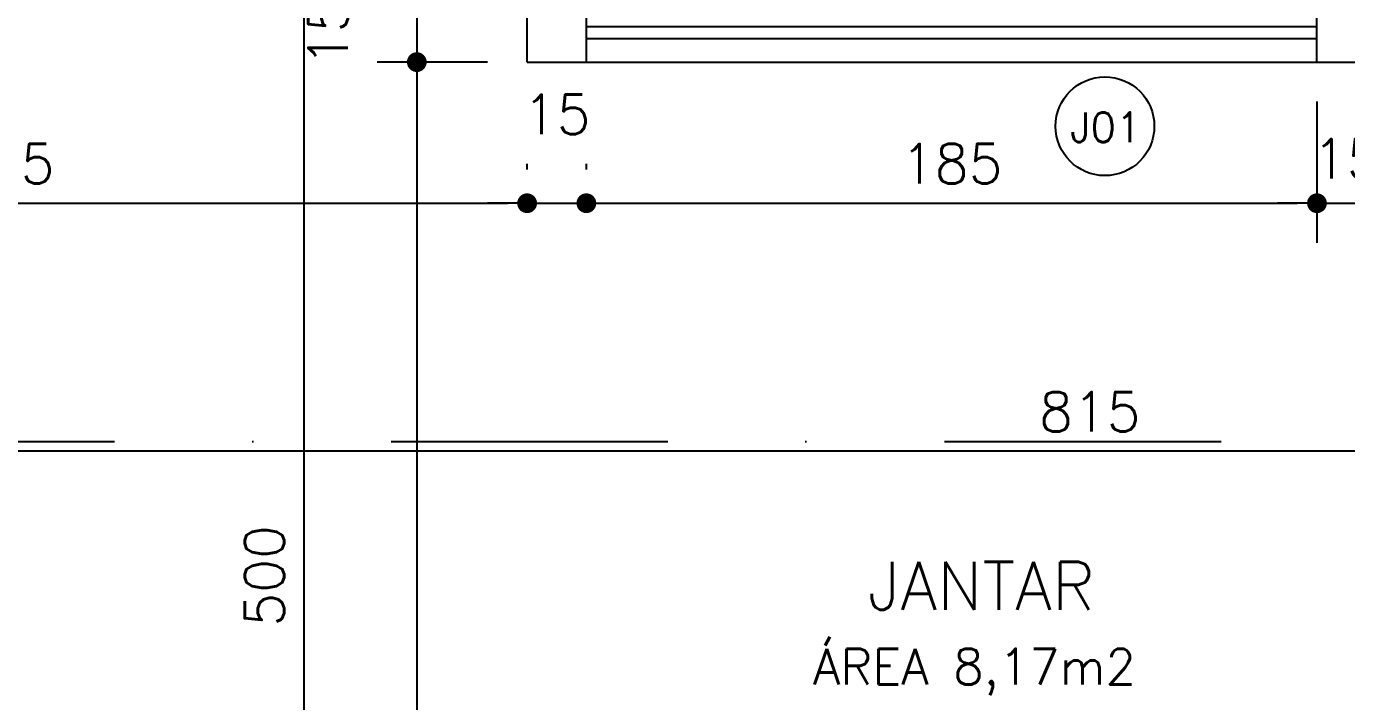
# Model space of a CAD drawing. Header units: inches. Extents: x 580771 to 672494, y 7715997 to 7829530.
# Drawn here: x 653851 to 654185.2, y 7727901.8 to 7728072.6 of the extents above; entities that cross this region are included whole.
import ezdxf

# ---------------------------------------------------------------- set-up
doc = ezdxf.new("R2010")
doc.units = ezdxf.units.IN
doc.header["$MEASUREMENT"] = 0
doc.header["$PDMODE"] = 2
doc.linetypes.add('DASHDOTX2', pattern=[2, 1, -0.5, 0, -0.5])
for name, color, linetype in [('02', 2, 'Continuous'), ('04', 4, 'Continuous'), ('1-ARQ-2', 2, 'Continuous'), ('1-ARQ-A', 1, 'Continuous'), ('Layer3', 3, 'Continuous'), ('NIVEL', 2, 'Continuous'), ('parede', 6, 'Continuous'), ('SIMBOLOS', 2, 'Continuous'), ('VEGETAÇÃO1', 96, 'Continuous')]:
    doc.layers.add(name, color=color, linetype=linetype)
doc.styles.add('R80E50', font='romans.shx', dxfattribs={"height": 10})
doc.styles.add('ROMANS', font='romans', dxfattribs={"height": 0.2})
doc.dimstyles.new('ARQ50', dxfattribs={"dimscale": 50, "dimtxt": 10, "dimasz": 0.1, "dimexe": 0.2, "dimexo": 0.2, "dimgap": 0.1, "dimtad": 1, "dimdec": 0, "dimzin": 12, "dimdsep": 46, "dimtxsty": 'R80E50', "dimblk1": 'DOT', "dimblk2": 'DOT', "dimsah": 1, "dimcen": 0.4, "dimclrd": 15, "dimclre": 15, "dimclrt": 3, "dimadec": 0, "dimazin": 0, "dimtfac": 1, "dimtdec": 0, "dimtmove": 2, "dimatfit": 3, "dimldrblk": 'DOT', "dimfxl": 0.2, "dimtolj": 1, "dimtzin": 12, "dimarcsym": 0})

# ---------------------------------------------------------------- blocks, each defined once
blk = doc.blocks.new('_DOT')
at = {"color": 0, "linetype": 'ByBlock'}
blk.add_line((-0.5, 0), (-1, 0), dxfattribs=at)
at = {"color": 0, "linetype": 'ByBlock', "const_width": 0.5}
blk.add_lwpolyline([(-0.25, 0, 1), (0.25, 0, 1)], format="xyb", close=True, dxfattribs=at)
blk = doc.blocks.new('*D1155')
at = {"color": 15, "lineweight": -2, "transparency": 16777216}
for p, q in [((653712.74, 7727948.61), (653712.74, 7727975.13)), ((654527.74, 7727948.61), (654527.74, 7727975.13)), ((654522.74, 7727965.13), (653717.74, 7727965.13))]:
    blk.add_line(p, q, dxfattribs=at)
at = {"layer": 'Defpoints', "color": 0, "transparency": 16777216}
for p in [(653712.74, 7727965.13), (653712.74, 7727938.61), (654527.74, 7727938.61)]:
    blk.add_point(p, dxfattribs=at)
at = {"color": 15, "lineweight": -2, "transparency": 16777216, "xscale": 5, "yscale": 5, "zscale": 5, "rotation": 180}
blk.add_blockref('_DOT', (653712.74, 7727965.13), dxfattribs=at)
at = {"color": 15, "lineweight": -2, "transparency": 16777216, "xscale": 5, "yscale": 5, "zscale": 5}
blk.add_blockref('_DOT', (654527.74, 7727965.13), dxfattribs=at)
at = {"color": 3, "transparency": 16777216, "insert": (654120.24, 7727975.13), "char_height": 10, "attachment_point": 5, "style": 'R80E50'}
blk.add_mtext('\\A1;815', dxfattribs=at)
blk = doc.blocks.new('*D1163')
at = {"layer": 'Defpoints', "color": 0, "transparency": 16777216}
for p in [(653977.74, 7728027.9), (653977.74, 7728026.44), (653712.74, 7727996.44)]:
    blk.add_point(p, dxfattribs=at)
at = {"layer": 'NIVEL', "color": 15, "lineweight": -2, "transparency": 16777216}
for p, q in [((653712.74, 7728006.44), (653712.74, 7728037.9)), ((653977.74, 7728036.44), (653977.74, 7728037.9)), ((653717.74, 7728027.9), (653972.74, 7728027.9))]:
    blk.add_line(p, q, dxfattribs=at)
at = {"layer": 'NIVEL', "color": 15, "lineweight": -2, "transparency": 16777216, "xscale": 5, "yscale": 5, "zscale": 5, "rotation": 180}
blk.add_blockref('_DOT', (653712.74, 7728027.9), dxfattribs=at)
at = {"layer": 'NIVEL', "color": 15, "lineweight": -2, "transparency": 16777216, "xscale": 5, "yscale": 5, "zscale": 5}
blk.add_blockref('_DOT', (653977.74, 7728027.9), dxfattribs=at)
at = {"layer": 'NIVEL', "color": 3, "transparency": 16777216, "insert": (653845.24, 7728037.9), "char_height": 10, "attachment_point": 5, "style": 'R80E50'}
blk.add_mtext('\\A1;265', dxfattribs=at)
blk = doc.blocks.new('*D1164')
at = {"layer": 'Defpoints', "color": 0, "transparency": 16777216}
for p in [(653992.74, 7728027.9), (653977.74, 7728026.44), (653992.74, 7728026.44)]:
    blk.add_point(p, dxfattribs=at)
at = {"layer": 'NIVEL', "color": 15, "lineweight": -2, "transparency": 16777216}
for p, q in [((653977.74, 7728036.44), (653977.74, 7728037.9)), ((653992.74, 7728036.44), (653992.74, 7728037.9)), ((653972.74, 7728027.9), (653967.74, 7728027.9)), ((653977.74, 7728027.9), (653992.74, 7728027.9)), ((653997.74, 7728027.9), (654002.74, 7728027.9))]:
    blk.add_line(p, q, dxfattribs=at)
at = {"layer": 'NIVEL', "color": 15, "lineweight": -2, "transparency": 16777216, "xscale": 5, "yscale": 5, "zscale": 5}
blk.add_blockref('_DOT', (653977.74, 7728027.9), dxfattribs=at)
at = {"layer": 'NIVEL', "color": 15, "lineweight": -2, "transparency": 16777216, "xscale": 5, "yscale": 5, "zscale": 5, "rotation": 180}
blk.add_blockref('_DOT', (653992.74, 7728027.9), dxfattribs=at)
at = {"layer": 'NIVEL', "color": 3, "transparency": 16777216, "insert": (653985.24, 7728050.4), "char_height": 10, "attachment_point": 5, "style": 'R80E50'}
blk.add_mtext('\\A1;15', dxfattribs=at)
blk = doc.blocks.new('*D1189')
at = {"layer": 'Defpoints', "color": 0, "transparency": 16777216}
for p in [(654177.74, 7728063.61), (654177.74, 7728027.9), (653992.74, 7728026.44)]:
    blk.add_point(p, dxfattribs=at)
at = {"layer": 'NIVEL', "color": 15, "lineweight": -2, "transparency": 16777216}
for p, q in [((654177.74, 7728053.61), (654177.74, 7728017.9)), ((653992.74, 7728036.44), (653992.74, 7728037.9)), ((653997.74, 7728027.9), (654172.74, 7728027.9))]:
    blk.add_line(p, q, dxfattribs=at)
at = {"layer": 'NIVEL', "color": 15, "lineweight": -2, "transparency": 16777216, "xscale": 5, "yscale": 5, "zscale": 5, "rotation": 180}
blk.add_blockref('_DOT', (653992.74, 7728027.9), dxfattribs=at)
at = {"layer": 'NIVEL', "color": 15, "lineweight": -2, "transparency": 16777216, "xscale": 5, "yscale": 5, "zscale": 5}
blk.add_blockref('_DOT', (654177.74, 7728027.9), dxfattribs=at)
at = {"layer": 'NIVEL', "color": 3, "transparency": 16777216, "insert": (654085.24, 7728037.9), "char_height": 10, "attachment_point": 5, "style": 'R80E50'}
blk.add_mtext('\\A1;185', dxfattribs=at)
blk = doc.blocks.new('*D1190')
at = {"layer": 'Defpoints', "color": 0, "transparency": 16777216}
for p in [(654177.74, 7728063.61), (654192.74, 7728063.61), (654192.74, 7728027.9)]:
    blk.add_point(p, dxfattribs=at)
at = {"layer": 'NIVEL', "color": 15, "lineweight": -2, "transparency": 16777216}
for p, q in [((654177.74, 7728053.61), (654177.74, 7728017.9)), ((654192.74, 7728053.61), (654192.74, 7728017.9)), ((654172.74, 7728027.9), (654167.74, 7728027.9)), ((654177.74, 7728027.9), (654192.74, 7728027.9)), ((654197.74, 7728027.9), (654202.74, 7728027.9))]:
    blk.add_line(p, q, dxfattribs=at)
at = {"layer": 'NIVEL', "color": 15, "lineweight": -2, "transparency": 16777216, "xscale": 5, "yscale": 5, "zscale": 5}
blk.add_blockref('_DOT', (654177.74, 7728027.9), dxfattribs=at)
at = {"layer": 'NIVEL', "color": 15, "lineweight": -2, "transparency": 16777216, "xscale": 5, "yscale": 5, "zscale": 5, "rotation": 180}
blk.add_blockref('_DOT', (654192.74, 7728027.9), dxfattribs=at)
at = {"layer": 'NIVEL', "color": 3, "transparency": 16777216, "insert": (654185.24, 7728039.19), "char_height": 10, "attachment_point": 5, "style": 'R80E50'}
blk.add_mtext('\\A1;15', dxfattribs=at)
blk = doc.blocks.new('*D1289')
at = {"layer": 'Defpoints', "color": 0, "transparency": 16777216}
for p in [(653977.74, 7728063.61), (653949.81, 7727683.61), (653949.81, 7727683.61)]:
    blk.add_point(p, dxfattribs=at)
at = {"layer": 'NIVEL', "color": 15, "lineweight": -2, "transparency": 16777216}
for p, q in [((653967.74, 7728063.61), (653939.81, 7728063.61)), ((653949.81, 7728058.61), (653949.81, 7727688.61)), ((653959.81, 7727683.61), (653959.81, 7727683.61))]:
    blk.add_line(p, q, dxfattribs=at)
at = {"layer": 'NIVEL', "color": 15, "lineweight": -2, "transparency": 16777216, "xscale": 5, "yscale": 5, "zscale": 5}
for p, rotation in [((653949.81, 7728063.61), 90), ((653949.81, 7727683.61), 270)]:
    blk.add_blockref('_DOT', p, dxfattribs=dict(at, rotation=rotation))
at = {"layer": 'NIVEL', "color": 3, "transparency": 16777216, "insert": (653939.81, 7727873.61), "char_height": 10, "attachment_point": 5, "rotation": 90, "style": 'R80E50'}
blk.add_mtext('\\A1;380', dxfattribs=at)
blk = doc.blocks.new('*D1290')
at = {"layer": 'Defpoints', "color": 0, "transparency": 16777216}
for p in [(653992.74, 7728078.61), (653949.81, 7728063.61), (653977.74, 7728063.61)]:
    blk.add_point(p, dxfattribs=at)
at = {"layer": 'NIVEL', "color": 15, "lineweight": -2, "transparency": 16777216}
for p, q in [((653949.81, 7728083.61), (653949.81, 7728088.61)), ((653982.74, 7728078.61), (653939.81, 7728078.61)), ((653949.81, 7728078.61), (653949.81, 7728063.61)), ((653967.74, 7728063.61), (653939.81, 7728063.61)), ((653949.81, 7728058.61), (653949.81, 7728053.61))]:
    blk.add_line(p, q, dxfattribs=at)
at = {"layer": 'NIVEL', "color": 15, "lineweight": -2, "transparency": 16777216, "xscale": 5, "yscale": 5, "zscale": 5}
for p, rotation in [((653949.81, 7728078.61), 270), ((653949.81, 7728063.61), 90)]:
    blk.add_blockref('_DOT', p, dxfattribs=dict(at, rotation=rotation))
at = {"layer": 'NIVEL', "color": 3, "transparency": 16777216, "insert": (653927.31, 7728071.11), "char_height": 10, "attachment_point": 5, "rotation": 90, "style": 'R80E50'}
blk.add_mtext('\\A1;15', dxfattribs=at)
blk = doc.blocks.new('*D1291')
at = {"layer": 'Defpoints', "color": 0, "transparency": 16777216}
for p in [(653977.74, 7728183.61), (653921.22, 7727683.61), (653977.74, 7727683.61)]:
    blk.add_point(p, dxfattribs=at)
at = {"layer": 'NIVEL', "color": 15, "lineweight": -2, "transparency": 16777216}
for p, q in [((653967.74, 7728183.61), (653911.22, 7728183.61)), ((653921.22, 7728178.61), (653921.22, 7727688.61)), ((653967.74, 7727683.61), (653911.22, 7727683.61))]:
    blk.add_line(p, q, dxfattribs=at)
at = {"layer": 'NIVEL', "color": 15, "lineweight": -2, "transparency": 16777216, "xscale": 5, "yscale": 5, "zscale": 5}
for p, rotation in [((653921.22, 7728183.61), 90), ((653921.22, 7727683.61), 270)]:
    blk.add_blockref('_DOT', p, dxfattribs=dict(at, rotation=rotation))
at = {"layer": 'NIVEL', "color": 3, "transparency": 16777216, "insert": (653911.22, 7727933.61), "char_height": 10, "attachment_point": 5, "rotation": 90, "style": 'R80E50'}
blk.add_mtext('\\A1;500', dxfattribs=at)

msp = doc.modelspace()

# ---------------------------------------------------------------- hatches: boundary and pattern name
at = {"layer": 'VEGETAÇÃO1'}
h = msp.add_hatch(dxfattribs=at)
h.set_pattern_fill('AR-SAND', color=256, scale=5, style=0)
h.set_pattern_definition([(37.5, (-15995.2145, 6522.265), (-0.3149667905, 9.634118845), [0, -7.6, 0, -8.5, 0, -8.125]), (7.5, (-15995.215, 6522.265), (8.848883526, 14.110730326), [0, -4.1, 0, -6.85, 0, -2.625]), (327.5, (-16001.3645, 6522.265), (15.570709309, 0.028295268), [0, -2.5, 0, -9, 0, -11.75]), (317.5, (-16001.365, 6522.265), (15.030633023, 4.388377825), [0, -1.25, 0, -5.9, 0, -6.75])])
h.paths.add_polyline_path([(656219.712, 7729077.188), (653247.193, 7729077.188), (653247.193, 7729018.11), (656219.712, 7729018.11)])
h.paths.add_polyline_path([(653172.092, 7727708.921), (653620.827, 7727708.921), (653620.827, 7727781.714), (653172.092, 7727781.714)], flags=9)
h.paths.add_polyline_path([(654089.672, 7727765.482), (654575.264, 7727765.482), (654575.264, 7727838.274), (654089.672, 7727838.274)], flags=9)
h.paths.add_polyline_path([(654168.845, 7728479.622), (654654.438, 7728479.622), (654654.438, 7728552.415), (654168.845, 7728552.415)], flags=9)
h.paths.add_polyline_path([(652953.962, 7728488.927), (653402.697, 7728488.927), (653402.697, 7728561.72), (652953.962, 7728561.72)], flags=9)
h.paths.add_polyline_path([(654111.314, 7727852.972), (654558.576, 7727852.972), (654558.576, 7727950.472), (654111.314, 7727950.472)], flags=9)
h.paths.add_polyline_path([(653196.039, 7727793.669), (653646.396, 7727793.669), (653646.396, 7727891.169), (653196.039, 7727891.169)], flags=9)
h.paths.add_polyline_path([(652982.593, 7728563.801), (653429.855, 7728563.801), (653429.855, 7728661.301), (652982.593, 7728661.301)], flags=9)
h.paths.add_polyline_path([(654217.81, 7728559.254), (654646.5, 7728559.254), (654646.5, 7728656.754), (654217.81, 7728656.754)], flags=9)

# ---------------------------------------------------------------- linework, layer by layer
at = {"layer": '04', "linetype": 'DASHDOTX2', "ltscale": 70}
msp.add_line((651281.452, 7727967.635), (656521.714, 7727967.635), dxfattribs=at)
at = {"layer": '1-ARQ-2'}
for p, q in [((653992.741, 7728072.605), (654177.741, 7728072.605)), ((653992.741, 7728069.605), (654177.741, 7728069.605))]:
    msp.add_line(p, q, dxfattribs=at)
at = {"layer": '1-ARQ-A'}
msp.add_line((653992.741, 7728063.605), (654177.741, 7728063.605), dxfattribs=at)
at = {"layer": 'parede'}
for p, q in [((653977.741, 7728063.605), (653977.741, 7728198.605)), ((653992.741, 7728063.605), (653992.741, 7728198.605)), ((654177.741, 7728063.605), (654177.741, 7728133.605)), ((653977.741, 7728063.605), (653992.741, 7728063.605)), ((654177.741, 7728063.605), (654192.741, 7728063.605))]:
    msp.add_line(p, q, dxfattribs=at)
at = {"layer": 'SIMBOLOS', "color": 2}
msp.add_circle((654124.051, 7728047.387), 12.5, dxfattribs=at)

# ---------------------------------------------------------------- texts
at = {"layer": '02', "insert": (654050.121, 7727903.406), "char_height": 9, "width": 104.16053, "attachment_point": 7, "style": 'R80E50'}
msp.add_mtext('\\pt63;{\\C2;ÁREA 8,17m2}', dxfattribs=at)
msp.add_mtext('\\pt63;{\\C2;ÁREA 8,17m2}', dxfattribs=at)
at = {"layer": 'Layer3', "style": 'R80E50'}
msp.add_text('JANTAR', height=12.1, dxfattribs=at).set_placement((654063.954, 7727925.03))
at = {"layer": 'SIMBOLOS', "color": 2, "style": 'ROMANS'}
msp.add_text('J01', height=7.5, dxfattribs=at).set_placement((654115.266, 7728043.383))

# ---------------------------------------------------------------- dimensions: what is measured, and where the dimension line sits
at = {"color": 4}
dim = msp.add_linear_dim(base=(653712.741, 7727965.129), p1=(654527.741, 7727938.605), p2=(653712.741, 7727938.605), dimstyle='ARQ50', dxfattribs=at)
dim.commit()
dim.dimension.update_dxf_attribs({"geometry": '*D1155', "text_midpoint": (654120.241, 7727975.129)})
at = {"layer": 'NIVEL', "color": 4}
for base, p1, p2, picture, middle in [((653921.217, 7727683.605), (653977.741, 7728183.605), (653977.741, 7727683.605), '*D1291', (653911.217, 7727933.605)), ((653949.811, 7728063.605), (653992.741, 7728078.605), (653977.741, 7728063.605), '*D1290', (653927.311, 7728071.105)), ((653949.811, 7727683.605), (653977.741, 7728063.605), (653949.811, 7727683.605), '*D1289', (653939.811, 7727873.605))]:
    dim = msp.add_linear_dim(base=base, p1=p1, p2=p2, angle=90, dimstyle='ARQ50', dxfattribs=at)
    dim.commit()
    dim.dimension.update_dxf_attribs({"geometry": picture, "text_midpoint": middle})
for base, p1, p2, picture, middle in [((654177.741, 7728027.896), (653992.741, 7728026.438), (654177.741, 7728063.605), '*D1189', (654085.241, 7728037.896)), ((653992.741, 7728027.896), (653977.741, 7728026.438), (653992.741, 7728026.438), '*D1164', (653985.241, 7728050.396)), ((653977.741, 7728027.896), (653712.741, 7727996.438), (653977.741, 7728026.438), '*D1163', (653845.241, 7728037.896))]:
    dim = msp.add_linear_dim(base=base, p1=p1, p2=p2, dimstyle='ARQ50', dxfattribs=at)
    dim.commit()
    dim.dimension.update_dxf_attribs({"geometry": picture, "text_midpoint": middle})
dim = msp.add_linear_dim(base=(654192.741, 7728027.896), p1=(654177.741, 7728063.605), p2=(654192.741, 7728063.605), dimstyle='ARQ50', dxfattribs=at)
dim.commit()
dim.dimension.update_dxf_attribs({"geometry": '*D1190', "text_midpoint": (654185.241, 7728039.19), "dimtype": 160})

doc.saveas('drawing.dxf')
